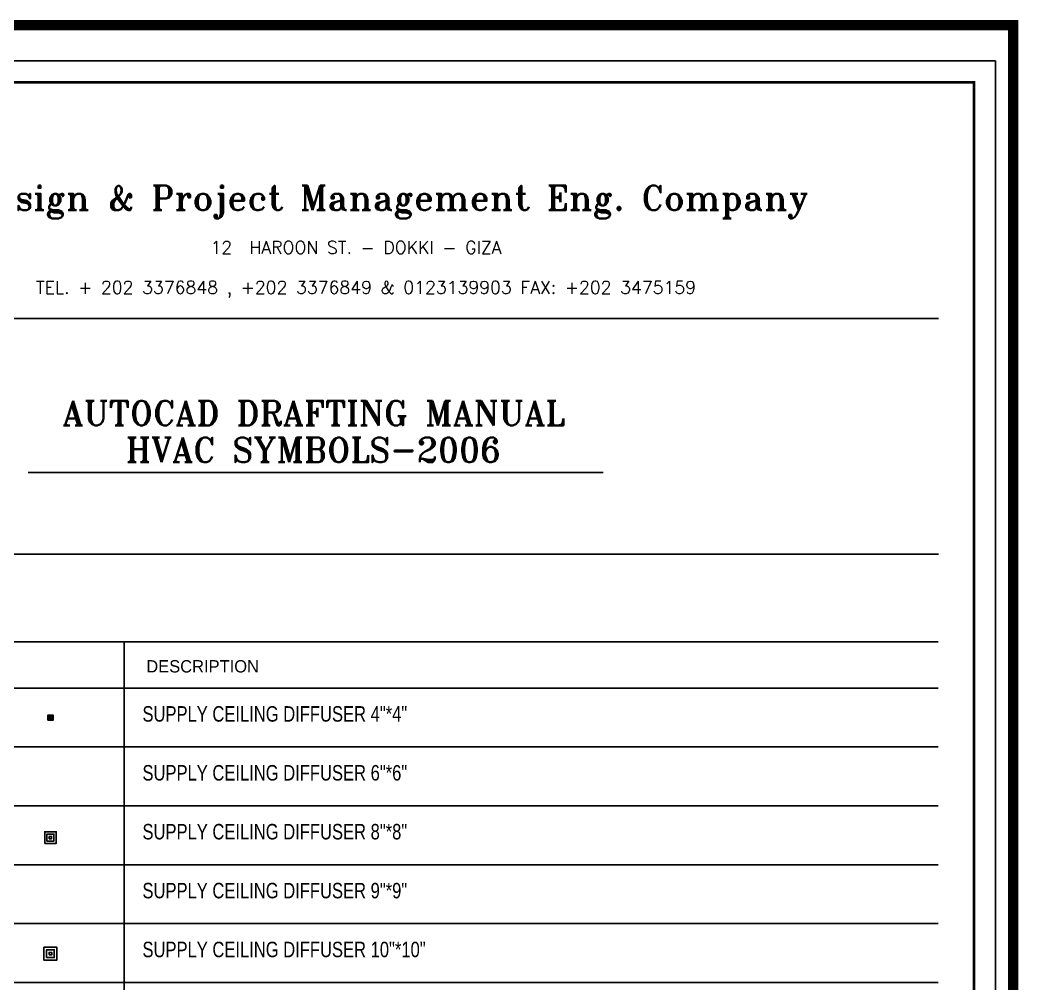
# Model space of a CAD drawing. Header units: millimetres. Extents: x -21221 to 1625077, y -149981 to 356550.
# Drawn here: x 274312 to 293697, y 189580 to 208260 of the extents above; entities that cross this region are included whole.
import ezdxf
from ezdxf.enums import TextEntityAlignment as Align

# ---------------------------------------------------------------- set-up
doc = ezdxf.new("R2010")
doc.units = ezdxf.units.MM
doc.header["$LTSCALE"] = 1000
doc.header["$MEASUREMENT"] = 0
doc.layers.get('0').update_dxf_attribs({"linetype": 'CONTINUOUS'})
for name, color, linetype in [('12- EQUIPMENT HVAC', 12, 'CONTINUOUS'), ('150-FRAM-PLAN-0-2', 150, 'CONTINUOUS'), ('200-FRAME-PLAN-1-0-0-6', 200, 'CONTINUOUS'), ('3-SUPPLY-DUCT', 3, 'CONTINUOUS'), ('4-TEXT-HVAC', 4, 'CONTINUOUS'), ('40-REFERENCE-DRAWINGS-0-35', 40, 'CONTINUOUS'), ('43-REFERENCE-0-33', 43, 'CONTINUOUS'), ('70-FRAM-DETAIL-0-45', 70, 'CONTINUOUS')]:
    doc.layers.add(name, color=color, linetype=linetype)
doc.styles.add('ROMANT', font='ROMANT.shx', dxfattribs={"height": 600})
doc.styles.add('STENCIL', font='stencil.shx')
doc.styles.add('style2', font='stencil.shx')

# ---------------------------------------------------------------- blocks, each defined once
blk = doc.blocks.new('4DS4')
at = {"color": 13}
for points in [[(-171, 0, 0, 21.4, 0), (-119, 0, 0, 0, 0), (-75, 0, 0, 0, 0)], [(0, 171, 0, 21.4, 0), (0, 119, 0, 0, 0), (0, 75, 0, 0, 0)], [(171, 0, 0, 21.4, 0), (119, 0, 0, 0, 0), (75, 0, 0, 0, 0)], [(0, -171, 0, 21.4, 0), (0, -119, 0, 0, 0), (0, -75, 0, 0, 0)]]:
    blk.add_lwpolyline(points, format="xyseb", dxfattribs=at)
at = {"color": 12}
blk.add_lwpolyline([(-50, -50), (50, -50), (50, 50), (-50, 50)], close=True, dxfattribs=at)
at = {"color": 13}
for points in [[(-30, -30), (30, -30), (30, 30), (-30, 30)], [(-10, -10), (10, -10), (10, 10), (-10, 10)]]:
    blk.add_lwpolyline(points, close=True, dxfattribs=at)
blk = doc.blocks.new('4DS10')
at = {"color": 13}
for points in [[(0, 452, 0, 64.1, 0), (0, 295, 0, 0, 0), (0, 156, 0, 0, 0)], [(-452, 0, 0, 64.1, 0), (-295, 0, 0, 0, 0), (-156, 0, 0, 0, 0)], [(452, 0, 0, 64.1, 0), (295, 0, 0, 0, 0), (156, 0, 0, 0, 0)], [(0, -452, 0, 64.1, 0), (0, -295, 0, 0, 0), (0, -156, 0, 0, 0)]]:
    blk.add_lwpolyline(points, format="xyseb", dxfattribs=at)
at = {"color": 12}
blk.add_lwpolyline([(-125, -125), (125, -125), (125, 125), (-125, 125)], close=True, dxfattribs=at)
at = {"color": 13}
for points in [[(-75, -75), (75, -75), (75, 75), (-75, 75)], [(-25, -25), (25, -25), (25, 25), (-25, 25)]]:
    blk.add_lwpolyline(points, close=True, dxfattribs=at)
blk = doc.blocks.new('4DS9')
at = {"color": 13}
for points in [[(0, 283, 0, 30.1, 0), (0, 210, 0, 0, 0), (0, 148, 0, 0, 0)], [(-283, 0, 0, 30.1, 0), (-210, 0, 0, 0, 0), (-148, 0, 0, 0, 0)], [(283, 0, 0, 30.1, 0), (210, 0, 0, 0, 0), (148, 0, 0, 0, 0)], [(0, -283, 0, 30.1, 0), (0, -210, 0, 0, 0), (0, -148, 0, 0, 0)]]:
    blk.add_lwpolyline(points, format="xyseb", dxfattribs=at)
at = {"color": 12}
blk.add_lwpolyline([(-112, -112), (112, -112), (112, 112), (-112, 112)], close=True, dxfattribs=at)
at = {"color": 13}
for points in [[(-68, -68), (68, -68), (68, 68), (-68, 68)], [(-22, -22), (22, -22), (22, 22), (-22, 22)]]:
    blk.add_lwpolyline(points, close=True, dxfattribs=at)

msp = doc.modelspace()

# ---------------------------------------------------------------- linework, layer by layer
at = {"layer": '12- EQUIPMENT HVAC', "color": 212, "const_width": 200}
msp.add_lwpolyline([(314609.5, 173022.5), (293564.5, 173022.5), (293564.5, 208160), (234848.5, 208160), (234848.5, 124323.5), (314609.5, 124323.5), (314609.5, 173022.5)], dxfattribs=at)
at = {"layer": '150-FRAM-PLAN-0-2'}
msp.add_lwpolyline([(293221.4, 207469), (265259.9, 207469), (265259.9, 167303.3), (293221.4, 167303.3)], close=True, dxfattribs=at)
at = {"layer": '200-FRAME-PLAN-1-0-0-6', "const_width": 52.3}
msp.add_lwpolyline([(292802.7, 207050.4), (265678.5, 207050.4), (265678.5, 167721.9), (292802.7, 167721.9)], close=True, dxfattribs=at)
at = {"layer": '70-FRAM-DETAIL-0-45'}
for p, q in [((266361.6, 202478.4), (292119.7, 202478.4)), ((274472.4, 199488.9), (285619.4, 199488.9)), ((266361.6, 197906.4), (292119.7, 197906.4)), ((266361.6, 196209), (292113.1, 196209)), ((276329.8, 168740.1), (276329.8, 196209)), ((266361.6, 195314.3), (292113.1, 195314.3))]:
    msp.add_line(p, q, dxfattribs=at)
at = {"layer": '70-FRAM-DETAIL-0-45', "color": 9}
for p, q in [((266361.6, 194173), (292113.1, 194173)), ((266361.6, 193031.7), (292113.1, 193031.7)), ((266361.6, 191890.5), (292113.1, 191890.5)), ((266361.6, 190749.2), (292113.1, 190749.2)), ((266361.6, 189607.9), (292113.1, 189607.9))]:
    msp.add_line(p, q, dxfattribs=at)

# ---------------------------------------------------------------- block references
at = {"layer": '150-FRAM-PLAN-0-2'}
msp.add_blockref('4DS9', (274902.4, 192417.4), dxfattribs=at)
at = {"layer": '3-SUPPLY-DUCT'}
for name, p in [('4DS4', (274902.4, 194741.4)), ('4DS10', (274902.4, 190168.4))]:
    msp.add_blockref(name, p, dxfattribs=at)

# ---------------------------------------------------------------- texts
at = {"layer": '150-FRAM-PLAN-0-2', "style": 'ROMANT'}
for s, p in [('12  HAROON ST. - DOKKI - GIZA ', (280909.2, 203730.2, -29137845.7)), ('TEL. + 202 3376848 , +202 3376849 & 0123139903 FAX: +202 3475159', (281018.6, 202956.2, -29137845.7))]:
    msp.add_text(s, height=245.137, dxfattribs=at).set_placement(p, align=Align.CENTER)
at = {"layer": '4-TEXT-HVAC', "color": 4, "style": 'style2', "width": 0.8}
for s, p in [('SUPPLY CEILING DIFFUSER 4"*4"', (276686.1, 194663.8)), ('SUPPLY CEILING DIFFUSER 6"*6" ', (276686.1, 193522.6)), ('SUPPLY CEILING DIFFUSER 8"*8"', (276686.1, 192381.3)), ('SUPPLY CEILING DIFFUSER 9"*9"', (276686.1, 191240)), ('SUPPLY CEILING DIFFUSER 10"*10"', (276686.1, 190098.8))]:
    msp.add_text(s, height=300, dxfattribs=at).set_placement(p)
at = {"layer": '40-REFERENCE-DRAWINGS-0-35', "lineweight": 35, "style": 'STENCIL'}
msp.add_text('DESCRIPTION', height=239.062, dxfattribs=at).set_placement((277852.7, 195735.9), align=Align.MIDDLE)
at = {"layer": '43-REFERENCE-0-33', "style": 'ROMANT'}
for s, p in [('Design & Project Management Eng. Company', (281487.5, 204573.8, -14617648.3)), ('AUTOCAD DRAFTING MANUAL', (280000.5, 200403.6, -21926472.5)), ('HVAC SYMBOLS-2006', (280000.5, 199691.2, -21926472.5))]:
    msp.add_text(s, height=476.944, dxfattribs=at).set_placement(p, align=Align.CENTER)

doc.saveas('drawing.dxf')
